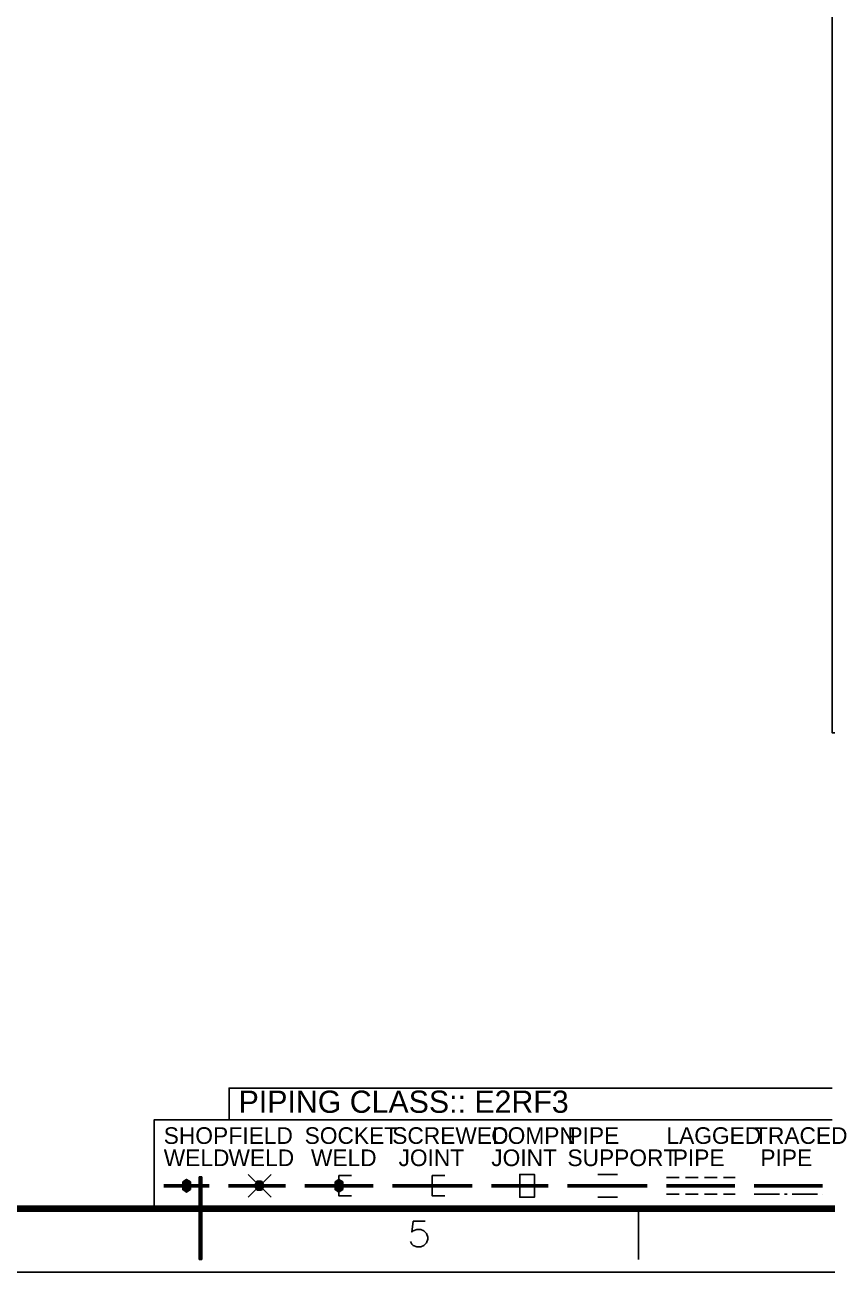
# Model space of a CAD drawing. Extents: x 0 to 594, y 0 to 420.
# Drawn here: x 276.8 to 403.2, y 0 to 196.6 of the extents above; entities that cross this region are included whole.
import ezdxf

# ---------------------------------------------------------------- set-up
doc = ezdxf.new("R2010")
doc.units = 0
doc.linetypes.add('GT110', pattern=[3, 2, -1])
doc.linetypes.add('GT111', pattern=[6, 4, -0.8, 0.4, -0.8])
doc.styles.add('HTX1', font='O8116901', dxfattribs={"width": 1.02})

msp = doc.modelspace()

# ---------------------------------------------------------------- linework, layer by layer
at = {"layer": 'GT_1', "flags": 128}
for points in [[(0, 0), (594, 0), (594, 420), (0, 420), (0, 0)], [(25, 10), (584, 10), (584, 85), (404, 85), (404, 410), (25, 410), (25, 10)], [(404, 29), (309, 29), (309, 24)], [(307.4, 24), (297.2, 24), (297.2, 10)], [(319.4, 24), (307.4, 24)], [(404, 24), (309, 24)], [(333.2, 24), (319.4, 24)], [(348.8, 24), (333.2, 24)], [(360.8, 24), (348.8, 24)], [(376.4, 24), (360.8, 24)], [(390.2, 24), (376.4, 24)], [(404, 24), (390.2, 24)], [(302.9, 13), (302.3, 12.6), (301.7, 13), (301.7, 14.2), (302.3, 14.6), (302.9, 14.2), (302.9, 13)], [(301.7, 14.2), (302.9, 14.2)], [(301.7, 14), (302.9, 14)], [(301.7, 13.8), (302.9, 13.8)], [(302, 14.4), (302.6, 14.4)], [(304.7, 15), (304.3, 15), (304.3, 2), (304.7, 2), (304.7, 15)], [(304.5, 15), (304.5, 2)], [(312, 11.8), (315.6, 15.4)], [(312, 15.4), (315.6, 11.8)], [(313.4, 12.9), (314.1, 12.9), (314.5, 13.6), (314.1, 14.3), (313.4, 14.3), (313, 13.6), (313.4, 12.9)], [(313.11, 13.8), (314.39, 13.8)], [(313.23, 14), (314.27, 14)], [(313.34, 14.2), (314.16, 14.2)], [(326.9, 13), (326.3, 12.6), (325.7, 13), (325.7, 14.2), (326.3, 14.6), (326.9, 14.2), (326.9, 13)], [(325.7, 14.2), (326.9, 14.2)], [(325.7, 14), (326.9, 14)], [(325.7, 13.8), (326.9, 13.8)], [(326, 14.4), (326.6, 14.4)], [(328.3, 12), (326.3, 12), (326.3, 15.2), (328.3, 15.2)], [(343, 12), (341, 12), (341, 15.2), (343, 15.2)], [(354.8, 13.6), (354.8, 11.8), (357.1, 11.8), (357.1, 15.4), (354.8, 15.4), (354.8, 13.6), (357.1, 13.6)], [(370.2, 15.4), (367.1, 15.4)], [(301.7, 13.6), (302.9, 13.6)], [(301.7, 13.4), (302.9, 13.4)], [(301.7, 13.2), (302.9, 13.2)], [(301.7, 13), (302.9, 13)], [(302, 12.8), (302.6, 12.8)], [(313, 13.6), (314.5, 13.6)], [(313.11, 13.4), (314.39, 13.4)], [(313.23, 13.2), (314.27, 13.2)], [(313.34, 13), (314.16, 13)], [(325.7, 13.6), (326.9, 13.6)], [(325.7, 13.4), (326.9, 13.4)], [(325.7, 13.2), (326.9, 13.2)], [(325.7, 13), (326.9, 13)], [(326, 12.8), (326.6, 12.8)], [(367.1, 11.8), (370.2, 11.8)], [(25.4, 10.4), (24.6, 9.6), (584.4, 9.6), (583.6, 10.4), (25.4, 10.4)], [(24.8, 9.8), (584.2, 9.8), (584, 10), (25, 10), (25.2, 10.2), (583.8, 10.2)], [(304.5, 10), (304.5, 2)], [(373.5, 10), (373.5, 2)], [(339.9, 8), (338, 8), (337.8, 6.3), (338, 6.5), (338.6, 6.7), (339.2, 6.7), (339.7, 6.5), (340.1, 6.1), (340.3, 5.5), (340.3, 5.2), (340.1, 4.6), (339.7, 4.2), (339.2, 4), (338.6, 4), (338, 4.2), (337.8, 4.4), (337.6, 4.8)]]:
    msp.add_lwpolyline(points, dxfattribs=at)
at = {"layer": 'GT_1', "const_width": 0.6, "flags": 128}
for points in [[(305.9, 13.6), (298.7, 13.6)], [(317.9, 13.6), (308.9, 13.6)], [(331.7, 13.6), (320.9, 13.6)], [(347.3, 13.6), (334.7, 13.6)], [(359.3, 13.6), (350.3, 13.6)], [(374.9, 13.6), (362.3, 13.6)], [(388.7, 13.6), (377.9, 13.6)], [(402.5, 13.6), (391.7, 13.6)]]:
    msp.add_lwpolyline(points, dxfattribs=at)
at = {"layer": 'GT_1', "linetype": 'GT110', "flags": 128}
for points in [[(377.9, 14.9), (388.7, 14.9)], [(377.9, 12.3), (388.7, 12.3)]]:
    msp.add_lwpolyline(points, dxfattribs=at)
at = {"layer": 'GT_1', "linetype": 'GT111', "flags": 128}
msp.add_lwpolyline([(391.7, 12.3), (402.5, 12.3)], dxfattribs=at)

# ---------------------------------------------------------------- texts
at = {"layer": 'GT_1', "style": 'HTX1', "width": 1.02}
for s, height, p in [('PIPING CLASS:: E2RF3', 3.5, (310.5, 25.1)), ('SHOP', 2.625, (298.7, 20.2)), ('FIELD', 2.625, (308.9, 20.2)), ('SOCKET', 2.625, (320.9, 20.2)), ('SCREWED', 2.625, (334.7, 20.2)), ('COMPN', 2.625, (350.3, 20.2)), ('PIPE', 2.625, (362.3, 20.2)), ('LAGGED', 2.625, (377.9, 20.2)), ('TRACED', 2.625, (391.7, 20.2)), ('WELD', 2.625, (298.7, 16.7)), ('WELD', 2.625, (308.9, 16.7)), (' WELD', 2.625, (320.9, 16.7)), (' JOINT', 2.625, (334.7, 16.7)), ('JOINT', 2.625, (350.3, 16.7)), ('SUPPORT', 2.625, (362.3, 16.7)), (' PIPE', 2.625, (377.9, 16.7)), (' PIPE', 2.625, (391.7, 16.7))]:
    msp.add_text(s, height=height, dxfattribs=at).set_placement(p)

doc.saveas('drawing.dxf')
